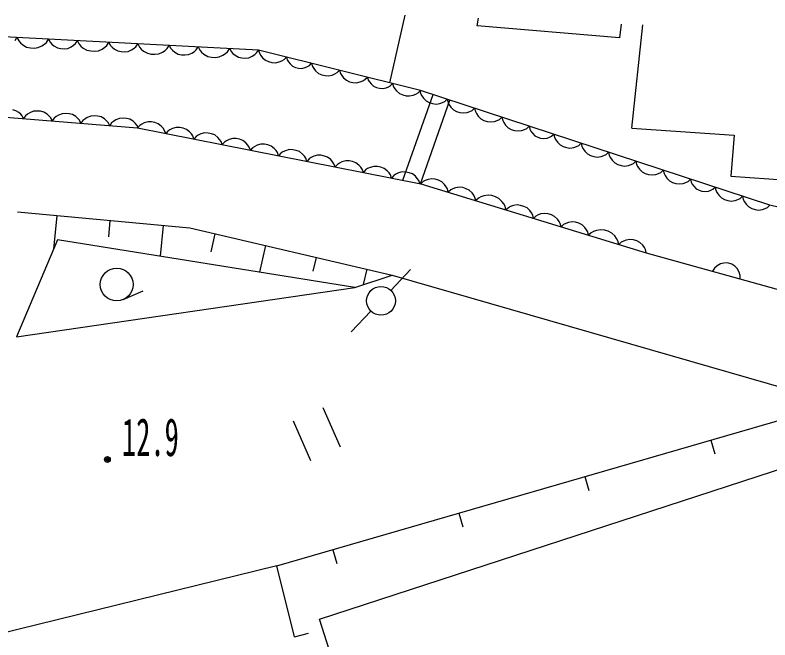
# Model space of a CAD drawing. Units: millimetres, scale not verified. Extents: x 39750 to 680000, y 20000 to 380250.
# Drawn here: x 107774 to 134000, y 295220 to 316938 of the extents above; entities that cross this region are included whole.
import ezdxf
from ezdxf.enums import TextEntityAlignment as Align

# ---------------------------------------------------------------- set-up
doc = ezdxf.new("R2010")
doc.units = ezdxf.units.MM
doc.header["$LTSCALE"] = 1000
doc.layers.add('M-BGD', color=7, linetype='Continuous', lineweight=25)
doc.styles.add('ＭＳ ゴシック', font='')
doc.styles.get('ＭＳ ゴシック').set_extended_font_data('MS Gothic')

msp = doc.modelspace()

# ---------------------------------------------------------------- linework, layer by layer
at = {"layer": 'M-BGD'}
for p, q in [((121319, 316938), (120783, 314587)), ((123832, 316565), (123871, 316832)), ((128771, 316148), (123832, 316565)), ((128830, 316627), (128771, 316148)), ((129204, 313004), (129586, 316596)), ((116228, 315720), (104744, 316314)), ((107774, 316057), (107839, 316154)), ((107839, 316154), (107900, 316041)), ((107900, 316041), (107962, 315971)), ((108866, 315991), (108938, 316097)), ((108938, 316097), (108993, 315994)), ((109872, 315949), (109937, 316046)), ((109937, 316046), (109997, 315932)), ((107962, 315971), (108047, 315901)), ((108047, 315901), (108175, 315828)), ((108175, 315828), (108306, 315799)), ((108306, 315799), (108438, 315793)), ((108438, 315793), (108571, 315808)), ((108571, 315808), (108706, 315867)), ((108706, 315867), (108797, 315928)), ((108797, 315928), (108866, 315991)), ((108993, 315994), (109050, 315931)), ((109050, 315931), (109126, 315867)), ((109126, 315867), (109243, 315801)), ((109243, 315801), (109362, 315775)), ((109362, 315775), (109482, 315769)), ((109482, 315769), (109603, 315782)), ((109603, 315782), (109726, 315836)), ((109726, 315836), (109809, 315892)), ((109809, 315892), (109872, 315949)), ((109997, 315932), (110059, 315863)), ((110059, 315863), (110144, 315792)), ((110144, 315792), (110272, 315720)), ((110803, 315758), (110894, 315820)), ((110894, 315820), (110964, 315882)), ((110964, 315882), (111035, 315989)), ((111035, 315989), (111090, 315886)), ((111090, 315886), (111147, 315823)), ((111147, 315823), (111224, 315759)), ((111823, 315728), (111906, 315784)), ((111906, 315784), (111969, 315840)), ((111969, 315840), (112034, 315937)), ((112034, 315937), (112094, 315824)), ((112094, 315824), (112157, 315755)), ((112992, 315712), (113061, 315774)), ((113061, 315774), (113133, 315880)), ((113133, 315880), (113187, 315777)), ((113187, 315777), (113244, 315714)), ((114066, 315732), (114131, 315829)), ((114131, 315829), (114191, 315716)), ((115158, 315666), (115230, 315772)), ((115230, 315772), (115285, 315669)), ((110272, 315720), (110403, 315691)), ((110403, 315691), (110535, 315684)), ((110535, 315684), (110668, 315699)), ((110668, 315699), (110803, 315758)), ((111224, 315759), (111340, 315693)), ((111340, 315693), (111459, 315667)), ((111459, 315667), (111579, 315660)), ((111579, 315660), (111700, 315674)), ((111700, 315674), (111823, 315728)), ((112157, 315755), (112241, 315684)), ((112241, 315684), (112370, 315611)), ((112370, 315611), (112500, 315583)), ((112500, 315583), (112632, 315576)), ((112632, 315576), (112765, 315591)), ((112765, 315591), (112900, 315650)), ((112900, 315650), (112992, 315712)), ((113244, 315714), (113321, 315650)), ((113321, 315650), (113438, 315584)), ((113438, 315584), (113556, 315558)), ((113556, 315558), (113676, 315552)), ((113676, 315552), (113797, 315566)), ((113797, 315566), (113920, 315619)), ((113920, 315619), (114003, 315675)), ((114003, 315675), (114066, 315732)), ((114191, 315716), (114254, 315646)), ((114254, 315646), (114338, 315576)), ((114338, 315576), (114467, 315503)), ((114467, 315503), (114598, 315474)), ((114862, 315483), (114997, 315542)), ((114997, 315542), (115089, 315603)), ((115089, 315603), (115158, 315666)), ((115285, 315669), (115341, 315606)), ((115341, 315606), (115418, 315542)), ((115418, 315542), (115535, 315476)), ((115894, 315457), (116017, 315511)), ((116017, 315511), (116100, 315567)), ((116100, 315567), (116163, 315624)), ((116163, 315624), (116228, 315720)), ((121858, 314320), (116228, 315720)), ((116229, 315720), (116264, 315609)), ((116264, 315609), (116307, 315536)), ((116307, 315536), (116370, 315458)), ((114598, 315474), (114729, 315467)), ((114729, 315467), (114862, 315483)), ((115535, 315476), (115654, 315450)), ((115654, 315450), (115773, 315444)), ((115773, 315444), (115894, 315457)), ((116370, 315458), (116472, 315371)), ((116472, 315371), (116584, 315323)), ((116584, 315323), (116700, 315294)), ((116700, 315294), (116822, 315284)), ((116822, 315284), (116953, 315314)), ((116953, 315314), (117045, 315353)), ((117045, 315353), (117118, 315396)), ((117118, 315396), (117200, 315479)), ((117200, 315479), (117230, 315378)), ((117230, 315378), (117270, 315313)), ((117270, 315313), (117327, 315243)), ((117327, 315243), (117418, 315165)), ((117999, 315187), (118073, 315262)), ((118073, 315262), (118107, 315150)), ((117418, 315165), (117519, 315121)), ((117519, 315121), (117624, 315095)), ((117624, 315095), (117733, 315087)), ((117733, 315087), (117851, 315113)), ((117851, 315113), (117934, 315148)), ((117934, 315148), (117999, 315187)), ((118107, 315150), (118151, 315077)), ((118151, 315077), (118214, 315000)), ((118214, 315000), (118316, 314912)), ((118961, 314938), (119044, 315020)), ((119044, 315020), (119078, 314909)), ((118316, 314912), (118428, 314864)), ((118428, 314864), (118544, 314835)), ((118544, 314835), (118666, 314826)), ((118666, 314826), (118796, 314855)), ((118796, 314855), (118889, 314894)), ((118889, 314894), (118961, 314938)), ((119078, 314909), (119122, 314836)), ((119122, 314836), (119185, 314758)), ((119185, 314758), (119287, 314671)), ((119932, 314696), (120014, 314779)), ((120014, 314779), (120045, 314678)), ((119287, 314671), (119398, 314623)), ((119398, 314623), (119515, 314594)), ((119515, 314594), (119636, 314584)), ((119636, 314584), (119767, 314613)), ((119767, 314613), (119859, 314652)), ((119859, 314652), (119932, 314696)), ((120045, 314678), (120084, 314613)), ((120084, 314613), (120141, 314543)), ((120141, 314543), (120233, 314465)), ((120233, 314465), (120333, 314421)), ((120748, 314448), (120813, 314487)), ((120813, 314487), (120888, 314561)), ((120888, 314561), (120922, 314450)), ((120922, 314450), (120965, 314377)), ((120333, 314421), (120438, 314395)), ((120438, 314395), (120547, 314386)), ((120547, 314386), (120665, 314413)), ((120665, 314413), (120748, 314448)), ((120965, 314377), (121029, 314300)), ((121029, 314300), (121131, 314212)), ((121131, 314212), (121242, 314164)), ((121611, 314155), (121703, 314194)), ((121703, 314194), (121776, 314237)), ((121776, 314237), (121858, 314320)), ((121840, 314326), (121866, 314212)), ((134000, 310328), (121858, 314320)), ((121866, 314212), (121904, 314136)), ((99301, 314062), (112026, 313015)), ((121242, 314164), (121359, 314135)), ((121252, 311196), (122305, 314173)), ((121359, 314135), (121480, 314126)), ((121480, 314126), (121611, 314155)), ((121866, 311075), (122874, 313986)), ((121904, 314136), (121961, 314054)), ((121961, 314054), (122057, 313960)), ((122057, 313960), (122164, 313903)), ((122626, 313899), (122702, 313937)), ((122702, 313937), (122790, 314014)), ((122790, 314014), (122816, 313900)), ((122164, 313903), (122278, 313866)), ((122278, 313866), (122399, 313847)), ((122399, 313847), (122531, 313867)), ((122531, 313867), (122626, 313899)), ((122816, 313900), (122854, 313824)), ((122854, 313824), (122911, 313742)), ((122911, 313742), (123007, 313648)), ((123652, 313625), (123740, 313701)), ((123740, 313701), (123766, 313587)), ((107805, 313615), (107699, 313642)), ((107908, 313552), (107805, 313615)), ((107975, 313493), (107908, 313552)), ((108025, 313434), (107975, 313493)), ((108071, 313340), (108025, 313434)), ((108139, 313435), (108071, 313340)), ((108204, 313490), (108139, 313435)), ((108289, 313543), (108204, 313490)), ((108413, 313593), (108289, 313543)), ((108534, 313603), (108413, 313593)), ((108654, 313593), (108534, 313603)), ((108772, 313564), (108654, 313593)), ((108887, 313494), (108772, 313564)), ((108961, 313428), (108887, 313494)), ((109016, 313363), (108961, 313428)), ((109201, 313408), (109136, 313353)), ((109285, 313461), (109201, 313408)), ((109410, 313511), (109285, 313461)), ((109531, 313521), (109410, 313511)), ((109651, 313511), (109531, 313521)), ((109769, 313482), (109651, 313511)), ((109883, 313412), (109769, 313482)), ((109958, 313346), (109883, 313412)), ((110406, 313429), (110282, 313379)), ((110528, 313439), (110406, 313429)), ((110647, 313429), (110528, 313439)), ((110765, 313400), (110647, 313429)), ((123007, 313648), (123114, 313591)), ((123114, 313591), (123228, 313554)), ((123228, 313554), (123349, 313535)), ((123349, 313535), (123481, 313555)), ((123481, 313555), (123576, 313587)), ((123576, 313587), (123652, 313625)), ((123766, 313587), (123804, 313512)), ((123804, 313512), (123861, 313430)), ((123861, 313430), (123957, 313335)), ((109068, 313258), (109016, 313363)), ((109136, 313353), (109068, 313258)), ((110013, 313281), (109958, 313346)), ((110064, 313176), (110013, 313281)), ((110133, 313271), (110064, 313176)), ((110197, 313326), (110133, 313271)), ((110282, 313379), (110197, 313326)), ((110880, 313330), (110765, 313400)), ((110955, 313264), (110880, 313330)), ((111010, 313199), (110955, 313264)), ((111061, 313094), (111010, 313199)), ((111129, 313189), (111061, 313094)), ((111194, 313244), (111129, 313189)), ((111279, 313297), (111194, 313244)), ((111403, 313347), (111279, 313297)), ((111524, 313357), (111403, 313347)), ((111644, 313347), (111524, 313357)), ((111762, 313318), (111644, 313347)), ((111876, 313248), (111762, 313318)), ((111951, 313182), (111876, 313248)), ((112006, 313117), (111951, 313182)), ((112174, 313149), (112104, 313102)), ((112264, 313192), (112174, 313149)), ((112394, 313228), (112264, 313192)), ((112515, 313224), (112394, 313228)), ((112633, 313201), (112515, 313224)), ((112747, 313158), (112633, 313201)), ((112853, 313076), (112747, 313158)), ((123957, 313335), (124064, 313279)), ((124064, 313279), (124178, 313241)), ((124178, 313241), (124299, 313223)), ((124299, 313223), (124431, 313242)), ((124431, 313242), (124526, 313274)), ((124526, 313274), (124602, 313313)), ((124602, 313313), (124690, 313389)), ((124690, 313389), (124716, 313275)), ((124716, 313275), (124754, 313199)), ((124754, 313199), (124811, 313117)), ((112058, 313012), (112006, 313117)), ((112104, 313102), (112026, 313015)), ((112026, 313015), (121867, 311075)), ((112920, 313002), (112853, 313076)), ((112967, 312931), (112920, 313002)), ((113007, 312822), (112967, 312931)), ((113085, 312908), (113007, 312822)), ((113155, 312955), (113085, 312908)), ((113245, 312999), (113155, 312955)), ((113375, 313034), (113245, 312999)), ((113496, 313031), (113375, 313034)), ((113614, 313008), (113496, 313031)), ((113728, 312965), (113614, 313008)), ((113834, 312883), (113728, 312965)), ((113901, 312808), (113834, 312883)), ((124811, 313117), (124907, 313023)), ((124907, 313023), (125014, 312966)), ((125014, 312966), (125128, 312929)), ((125128, 312929), (125249, 312910)), ((125249, 312910), (125381, 312930)), ((125381, 312930), (125476, 312962)), ((125476, 312962), (125552, 313000)), ((125552, 313000), (125640, 313077)), ((125640, 313077), (125663, 312974)), ((125663, 312974), (125698, 312906)), ((125698, 312906), (125749, 312832)), ((129204, 313004), (132762, 312767)), ((113948, 312738), (113901, 312808)), ((113988, 312628), (113948, 312738)), ((114066, 312715), (113988, 312628)), ((114136, 312762), (114066, 312715)), ((114227, 312805), (114136, 312762)), ((114356, 312841), (114227, 312805)), ((114478, 312837), (114356, 312841)), ((114595, 312814), (114478, 312837)), ((114709, 312771), (114595, 312814)), ((114815, 312689), (114709, 312771)), ((114882, 312615), (114815, 312689)), ((114929, 312544), (114882, 312615)), ((115337, 312648), (115208, 312612)), ((115459, 312644), (115337, 312648)), ((115576, 312621), (115459, 312644)), ((115690, 312578), (115576, 312621)), ((125749, 312832), (125835, 312747)), ((125835, 312747), (125932, 312696)), ((125932, 312696), (126035, 312663)), ((126035, 312663), (126143, 312646)), ((126143, 312646), (126262, 312664)), ((126262, 312664), (126347, 312692)), ((126347, 312692), (126416, 312727)), ((126416, 312727), (126495, 312795)), ((126495, 312795), (126521, 312682)), ((126521, 312682), (126559, 312606)), ((132762, 312767), (132638, 311341)), ((114969, 312435), (114929, 312544)), ((115047, 312521), (114969, 312435)), ((115117, 312569), (115047, 312521)), ((115208, 312612), (115117, 312569)), ((115796, 312496), (115690, 312578)), ((115863, 312422), (115796, 312496)), ((115910, 312351), (115863, 312422)), ((116099, 312375), (116028, 312328)), ((116189, 312418), (116099, 312375)), ((116318, 312454), (116189, 312418)), ((116440, 312451), (116318, 312454)), ((116557, 312427), (116440, 312451)), ((116671, 312385), (116557, 312427)), ((116777, 312302), (116671, 312385)), ((126559, 312606), (126616, 312524)), ((126616, 312524), (126712, 312429)), ((126712, 312429), (126819, 312373)), ((126819, 312373), (126933, 312336)), ((127186, 312337), (127281, 312369)), ((127281, 312369), (127357, 312407)), ((127357, 312407), (127445, 312483)), ((127445, 312483), (127471, 312369)), ((127471, 312369), (127509, 312294)), ((115950, 312241), (115910, 312351)), ((116028, 312328), (115950, 312241)), ((116844, 312228), (116777, 312302)), ((116892, 312158), (116844, 312228)), ((116931, 312048), (116892, 312158)), ((117009, 312134), (116931, 312048)), ((117080, 312182), (117009, 312134)), ((117170, 312225), (117080, 312182)), ((117299, 312261), (117170, 312225)), ((117421, 312257), (117299, 312261)), ((117539, 312234), (117421, 312257)), ((117652, 312191), (117539, 312234)), ((117759, 312109), (117652, 312191)), ((117825, 312035), (117759, 312109)), ((126933, 312336), (127054, 312317)), ((127054, 312317), (127186, 312337)), ((127509, 312294), (127566, 312212)), ((127566, 312212), (127662, 312117)), ((127662, 312117), (127769, 312061)), ((128231, 312056), (128307, 312094)), ((128307, 312094), (128395, 312171)), ((128395, 312171), (128421, 312057)), ((117873, 311964), (117825, 312035)), ((117912, 311854), (117873, 311964)), ((117990, 311941), (117912, 311854)), ((118061, 311988), (117990, 311941)), ((118151, 312032), (118061, 311988)), ((118280, 312067), (118151, 312032)), ((118402, 312064), (118280, 312067)), ((118520, 312040), (118402, 312064)), ((118634, 311998), (118520, 312040)), ((118740, 311916), (118634, 311998)), ((118807, 311841), (118740, 311916)), ((118854, 311771), (118807, 311841)), ((119132, 311838), (119042, 311795)), ((119261, 311874), (119132, 311838)), ((119383, 311870), (119261, 311874)), ((119501, 311847), (119383, 311870)), ((119615, 311804), (119501, 311847)), ((127769, 312061), (127883, 312023)), ((127883, 312023), (128004, 312005)), ((128004, 312005), (128136, 312024)), ((128136, 312024), (128231, 312056)), ((128421, 312057), (128459, 311981)), ((128459, 311981), (128516, 311899)), ((128516, 311899), (128612, 311805)), ((129257, 311782), (129345, 311858)), ((129345, 311858), (129371, 311745)), ((118893, 311661), (118854, 311771)), ((118972, 311748), (118893, 311661)), ((119042, 311795), (118972, 311748)), ((119721, 311722), (119615, 311804)), ((119788, 311648), (119721, 311722)), ((119835, 311577), (119788, 311648)), ((119875, 311468), (119835, 311577)), ((120023, 311601), (119953, 311554)), ((120113, 311645), (120023, 311601)), ((120243, 311680), (120113, 311645)), ((120364, 311677), (120243, 311680)), ((120482, 311654), (120364, 311677)), ((120596, 311611), (120482, 311654)), ((120702, 311529), (120596, 311611)), ((128612, 311805), (128719, 311748)), ((128719, 311748), (128833, 311711)), ((128833, 311711), (128954, 311692)), ((128954, 311692), (129086, 311712)), ((129086, 311712), (129181, 311744)), ((129181, 311744), (129257, 311782)), ((129371, 311745), (129409, 311669)), ((129409, 311669), (129466, 311587)), ((129466, 311587), (129562, 311492)), ((119953, 311554), (119875, 311468)), ((120769, 311454), (120702, 311529)), ((120816, 311384), (120769, 311454)), ((120856, 311274), (120816, 311384)), ((120934, 311361), (120856, 311274)), ((121004, 311408), (120934, 311361)), ((121094, 311451), (121004, 311408)), ((121224, 311487), (121094, 311451)), ((121345, 311483), (121224, 311487)), ((121463, 311460), (121345, 311483)), ((121577, 311417), (121463, 311460)), ((121683, 311335), (121577, 311417)), ((121750, 311261), (121683, 311335)), ((129562, 311492), (129669, 311436)), ((129669, 311436), (129783, 311399)), ((129783, 311399), (129904, 311380)), ((129904, 311380), (130036, 311399)), ((130036, 311399), (130131, 311431)), ((130131, 311431), (130207, 311470)), ((130207, 311470), (130295, 311546)), ((130295, 311546), (130321, 311432)), ((130321, 311432), (130359, 311357)), ((130359, 311357), (130416, 311275)), ((132638, 311341), (141335, 310706)), ((121797, 311190), (121750, 311261)), ((121837, 311081), (121797, 311190)), ((121953, 311153), (121867, 311075)), ((121867, 311075), (129703, 308673)), ((122028, 311193), (121953, 311153)), ((122122, 311227), (122028, 311193)), ((122255, 311249), (122122, 311227)), ((122375, 311233), (122255, 311249)), ((122490, 311198), (122375, 311233)), ((122599, 311143), (122490, 311198)), ((122696, 311051), (122599, 311143)), ((122755, 310970), (122696, 311051)), ((130416, 311275), (130512, 311180)), ((130512, 311180), (130619, 311124)), ((130619, 311124), (130733, 311086)), ((130733, 311086), (130854, 311068)), ((130854, 311068), (130986, 311087)), ((130986, 311087), (131081, 311119)), ((131081, 311119), (131157, 311157)), ((131157, 311157), (131245, 311234)), ((131245, 311234), (131268, 311131)), ((131268, 311131), (131303, 311063)), ((131303, 311063), (131354, 310989)), ((122795, 310895), (122755, 310970)), ((122823, 310782), (122795, 310895)), ((122909, 310860), (122823, 310782)), ((122984, 310900), (122909, 310860)), ((123078, 310933), (122984, 310900)), ((123211, 310956), (123078, 310933)), ((123331, 310940), (123211, 310956)), ((123446, 310904), (123331, 310940)), ((123555, 310850), (123446, 310904)), ((123652, 310758), (123555, 310850)), ((131354, 310989), (131440, 310904)), ((131440, 310904), (131537, 310854)), ((131537, 310854), (131640, 310820)), ((131640, 310820), (131748, 310803)), ((131748, 310803), (131867, 310821)), ((131867, 310821), (131952, 310850)), ((131952, 310850), (132021, 310884)), ((132021, 310884), (132100, 310953)), ((132100, 310953), (132126, 310839)), ((132126, 310839), (132164, 310763)), ((123711, 310677), (123652, 310758)), ((123751, 310602), (123711, 310677)), ((123779, 310489), (123751, 310602)), ((123874, 310574), (123779, 310489)), ((123957, 310618), (123874, 310574)), ((124060, 310656), (123957, 310618)), ((124206, 310680), (124060, 310656)), ((124338, 310662), (124206, 310680)), ((124465, 310624), (124338, 310662)), ((124584, 310564), (124465, 310624)), ((124691, 310462), (124584, 310564)), ((132164, 310763), (132221, 310681)), ((132221, 310681), (132317, 310587)), ((132317, 310587), (132424, 310530)), ((132424, 310530), (132538, 310493)), ((132791, 310494), (132886, 310526)), ((132886, 310526), (132962, 310564)), ((132962, 310564), (133050, 310640)), ((133050, 310640), (133076, 310527)), ((133076, 310527), (133114, 310451)), ((124756, 310373), (124691, 310462)), ((124800, 310291), (124756, 310373)), ((124831, 310166), (124800, 310291)), ((124992, 310284), (124917, 310244)), ((125086, 310318), (124992, 310284)), ((125219, 310340), (125086, 310318)), ((125339, 310324), (125219, 310340)), ((125454, 310289), (125339, 310324)), ((125563, 310235), (125454, 310289)), ((132538, 310493), (132659, 310474)), ((132659, 310474), (132791, 310494)), ((133114, 310451), (133171, 310369)), ((133171, 310369), (133267, 310274)), ((133267, 310274), (133374, 310218)), ((133912, 310252), (134000, 310328)), ((139051, 309087), (134000, 310328)), ((107861, 310096), (113841, 309541)), ((124917, 310244), (124831, 310166)), ((125660, 310142), (125563, 310235)), ((125719, 310061), (125660, 310142)), ((125759, 309986), (125719, 310061)), ((126042, 310025), (125948, 309991)), ((126175, 310047), (126042, 310025)), ((126295, 310031), (126175, 310047)), ((126410, 309996), (126295, 310031)), ((126519, 309942), (126410, 309996)), ((133374, 310218), (133488, 310180)), ((133488, 310180), (133609, 310162)), ((133609, 310162), (133741, 310181)), ((133741, 310181), (133836, 310213)), ((133836, 310213), (133912, 310252)), ((109219, 309970), (109111, 308805)), ((111068, 309798), (111015, 309230)), ((125787, 309873), (125759, 309986)), ((125873, 309951), (125787, 309873)), ((125948, 309991), (125873, 309951)), ((126616, 309849), (126519, 309942)), ((126675, 309768), (126616, 309849)), ((126715, 309693), (126675, 309768)), ((126998, 309732), (126905, 309698)), ((127131, 309754), (126998, 309732)), ((127251, 309738), (127131, 309754)), ((127366, 309703), (127251, 309738)), ((112917, 309626), (112818, 308557)), ((113841, 309541), (120872, 307904)), ((126743, 309580), (126715, 309693)), ((126829, 309658), (126743, 309580)), ((126905, 309698), (126829, 309658)), ((127475, 309648), (127366, 309703)), ((127572, 309556), (127475, 309648)), ((127631, 309475), (127572, 309556)), ((127671, 309400), (127631, 309475)), ((128126, 309478), (127980, 309454)), ((128258, 309461), (128126, 309478)), ((114720, 309336), (114574, 308710)), ((127699, 309287), (127671, 309400)), ((127794, 309373), (127699, 309287)), ((127877, 309416), (127794, 309373)), ((127980, 309454), (127877, 309416)), ((128385, 309422), (128258, 309461)), ((128504, 309362), (128385, 309422)), ((128611, 309260), (128504, 309362)), ((128676, 309171), (128611, 309260)), ((109247, 309129), (107829, 305760)), ((119584, 307475), (109247, 309129)), ((128720, 309089), (128676, 309171)), ((128751, 308965), (128720, 309089)), ((128837, 309043), (128751, 308965)), ((128912, 309082), (128837, 309043)), ((129006, 309116), (128912, 309082)), ((129139, 309138), (129006, 309116)), ((129259, 309122), (129139, 309138)), ((129374, 309087), (129259, 309122)), ((129483, 309033), (129374, 309087)), ((129580, 308940), (129483, 309033)), ((116478, 308927), (116264, 308006)), ((129639, 308860), (129580, 308940)), ((129679, 308785), (129639, 308860)), ((129707, 308671), (129679, 308785)), ((118236, 308517), (118124, 308039)), ((129703, 308673), (135275, 307126)), ((132163, 308218), (132078, 308138)), ((132285, 308288), (132163, 308218)), ((132398, 308319), (132285, 308288)), ((132524, 308325), (132398, 308319)), ((132678, 308282), (132524, 308325)), ((132783, 308212), (132678, 308282)), ((132864, 308127), (132783, 308212)), ((119584, 307475), (120872, 307904)), ((119993, 308108), (119868, 307570)), ((120830, 307369), (121516, 308096)), ((120872, 307904), (139763, 302446)), ((132078, 308138), (132007, 308033)), ((132933, 308004), (132864, 308127)), ((132964, 307892), (132933, 308004)), ((132971, 307765), (132964, 307892)), ((107829, 305760), (119584, 307475)), ((111534, 307050), (112221, 307351)), ((120140, 306645), (119448, 305923)), ((116864, 297790), (136324, 303439)), ((119078, 301915), (118476, 303289)), ((117432, 302832), (118034, 301457)), ((131946, 302168), (132085, 301688)), ((118354, 295939), (136802, 301959)), ((127567, 300897), (127706, 300417)), ((123188, 299626), (123327, 299146)), ((118809, 298354), (118948, 297874)), ((116864, 297790), (98129, 293184)), ((117482, 295331), (116864, 297790)), ((120648, 288800), (118354, 295939)), ((117482, 295331), (117967, 295453))]:
    msp.add_line(p, q, dxfattribs=at)
for centre, radius in [((111305, 307572), 570), ((120486, 307006), 500), ((110980, 301490), 100), ((110980, 301490), 60), ((110980, 301490), 20)]:
    msp.add_circle(centre, radius, dxfattribs=at)

# ---------------------------------------------------------------- texts
at = {"layer": 'M-BGD', "style": 'ＭＳ ゴシック', "width": 0.55}
msp.add_text('12.9', height=1320, dxfattribs=at).set_placement((111488, 301214), align=Align.BOTTOM_LEFT)

doc.saveas('drawing.dxf')
